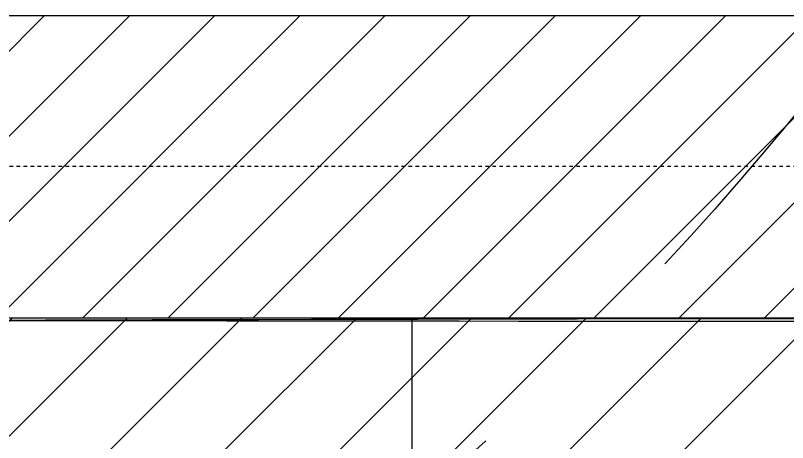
# Model space of a CAD drawing. Header units: centimetres. Extents: x -35664 to 50682, y -23001 to 23705.
# Drawn here: x 6271.34 to 6317.31, y 4274.95 to 4300.39 of the extents above; entities that cross this region are included whole.
import ezdxf

# ---------------------------------------------------------------- set-up
doc = ezdxf.new("R2010")
doc.units = ezdxf.units.CM
doc.linetypes.add('ACAD_ISO02W100', pattern=[15, 12, -3])
doc.linetypes.add('Style de ligne -1', pattern=[0.41664, 0.20828, -0.20836])
for name, color, linetype in [('B GÈnÈral_Hatch', 252, 'Continuous'), ('B Général', 252, 'Continuous'), ('C ANNOTATIONS-axes horizontaux', 252, 'Style de ligne -1'), ('C ANNOTATIONS-prestations', 252, 'Continuous'), ('C ANNOTATIONS-prestations_Hatch', 252, 'Continuous'), ('prlm-MOD', 64, 'Continuous')]:
    doc.layers.add(name, color=color, linetype=linetype)
doc.layers.add('prlm-ZEROPLOT', color=254, linetype='Continuous', plot=False)

# ---------------------------------------------------------------- blocks, each defined once
blk = doc.blocks.new('xi.dchrob')
at = {"layer": 'prlm-ZEROPLOT', "color": 253, "linetype": 'ACAD_ISO02W100', "ltscale": 5}
for radius in [180, 120]:
    blk.add_circle((13.375, 0), radius, dxfattribs=at)

msp = doc.modelspace()

# ---------------------------------------------------------------- hatches: boundary and pattern name
at = {"layer": 'B GÈnÈral_Hatch', "linetype": 'Continuous'}
h = msp.add_hatch(dxfattribs=at)
h.set_pattern_fill('50_BETON', color=256, style=0, pattern_type=2)
h.set_pattern_definition([(45, (0, 0), (2.4253472, -2.6458333), [])])
h.paths.add_polyline_path([(6207.888, 4300.387), (6207.888, 4282.387), (6472.311, 4282.387), (6472.311, 4300.387)])
at = {"layer": 'C ANNOTATIONS-prestations_Hatch', "linetype": 'Continuous'}
h = msp.add_hatch(dxfattribs=at)
h.set_pattern_fill('F_P__SOFFITE', color=256, style=0, pattern_type=2)
h.set_pattern_definition([(45, (0, 0.2205), (-3.5277778, 3.3072917), [])])
h.paths.add_polyline_path([(5019.965, 4889.389), (5019.965, 4330.389), (4834.965, 4330.389), (4834.965, 4217.888), (4841.047, 4209.928), (4847.037, 4201.903), (4852.934, 4193.813), (4858.739, 4185.658), (4864.452, 4177.439), (4870.072, 4169.154), (4875.6, 4160.804), (4881.036, 4152.389), (7290.546, 4152.389), (7290.546, 4282.387), (5150, 4282.389), (5150, 4889.389)])
h = msp.add_hatch(dxfattribs=at)
h.set_pattern_fill('DALETTES TERRASSE 50X50', color=256, scale=1.406016, style=0, pattern_type=2)
h.set_pattern_definition([(0, (4678, 4152.39), (4e-15, -70.3008), []), (-90, (4678, 4152.39), (70.3008, 0), [])])
h.paths.add_polyline_path([(4834.965, 4217.888), (4841.047, 4209.928), (4847.037, 4201.903), (4852.934, 4193.813), (4858.739, 4185.658), (4864.452, 4177.439), (4870.072, 4169.154), (4875.6, 4160.804), (4881.036, 4152.389), (7290.546, 4152.388), (7290.546, 4282.388), (5150.041, 4282.389), (5150, 4889.386), (5019.965, 4889.01), (5019.965, 4330.389), (4834.965, 4330.389)])

# ---------------------------------------------------------------- linework, layer by layer
at = {"layer": 'B Général', "linetype": 'Continuous', "lineweight": 18}
for p, q in [((6225.888, 4300.387), (6472.311, 4300.387)), ((6207.888, 4282.387), (6472.311, 4282.387))]:
    msp.add_line(p, q, dxfattribs=at)
at = {"layer": 'B Général', "linetype": 'Continuous'}
for p, q in [((6225.888, 4300.387), (6472.311, 4300.387)), ((6207.888, 4282.387), (6472.311, 4282.387))]:
    msp.add_line(p, q, dxfattribs=at)
at = {"layer": 'C ANNOTATIONS-axes horizontaux'}
msp.add_line((12370.813, 4291.389), (2960.813, 4291.389), dxfattribs=at)
msp.add_line((12370.813, 4291.389), (2960.813, 4291.389), dxfattribs=at)
at = {"layer": 'C ANNOTATIONS-prestations', "linetype": 'Continuous'}
msp.add_open_spline([(4834.965, 4217.888), (4859.479, 4186.178), (4881.036, 4152.389), (6085.791, 4152.388), (7290.546, 4152.388), (7290.546, 4217.388), (7290.546, 4282.388), (6220.294, 4282.388), (5150.041, 4282.389), (5150.021, 4585.887), (5150, 4889.386), (5084.982, 4889.198), (5019.965, 4889.01), (5019.965, 4609.699), (5019.965, 4330.389), (4927.465, 4330.389), (4834.965, 4330.389), (4834.965, 4274.138), (4834.965, 4217.888)], degree=2, knots=[0, 0, 0, 1, 1, 2, 2, 3, 3, 4, 4, 5, 5, 6, 6, 7, 7, 8, 8, 9, 9, 9], dxfattribs=at)
at = {"layer": 'C ANNOTATIONS-prestations'}
msp.add_open_spline([(5019.965, 4889.389), (5019.965, 4609.889), (5019.965, 4330.389), (4927.465, 4330.389), (4834.965, 4330.389), (4834.965, 4274.138), (4834.965, 4217.888), (4859.479, 4186.178), (4881.036, 4152.389), (6085.791, 4152.389), (7290.546, 4152.389), (7290.546, 4217.388), (7290.546, 4282.387), (6220.273, 4282.388), (5150, 4282.389), (5150, 4585.889), (5150, 4889.389), (5084.982, 4889.389), (5019.965, 4889.389)], degree=2, knots=[0, 0, 0, 1, 1, 2, 2, 3, 3, 4, 4, 5, 5, 6, 6, 7, 7, 8, 8, 9, 9, 9], dxfattribs=at)

# ---------------------------------------------------------------- block references
at = {"layer": 'prlm-MOD', "rotation": 180}
msp.add_blockref('xi.dchrob', (6191.666, 4408.278), dxfattribs=at)

doc.saveas('drawing.dxf')
